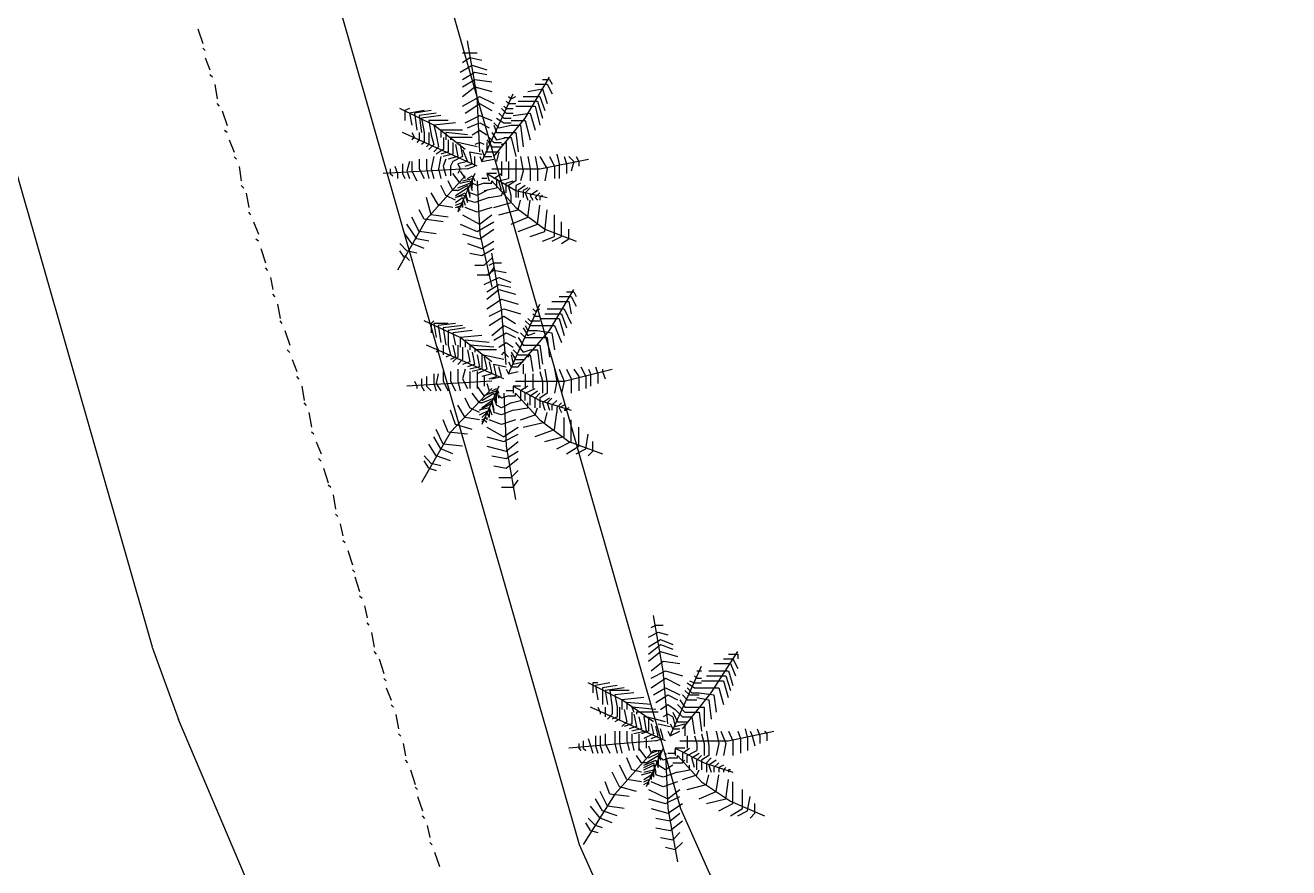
# Model space of a CAD drawing. Header units: millimetres. Extents: x -369 to -70, y -1414 to -1185.
# Drawn here: x -320.77 to -303.07, y -1297.35 to -1285.54 of the extents above; entities that cross this region are included whole.
import ezdxf

# ---------------------------------------------------------------- set-up
doc = ezdxf.new("R2010")
doc.units = ezdxf.units.MM
doc.header["$MEASUREMENT"] = 0
for name, color, linetype in [('12', 12, 'Continuous'), ('14', 14, 'Continuous'), ('2', 2, 'Continuous'), ('64', 64, 'Continuous')]:
    doc.layers.add(name, color=color, linetype=linetype)

msp = doc.modelspace()

# ---------------------------------------------------------------- linework, layer by layer
at = {"layer": '12'}
for points in [[(-318.354, -1285.592), (-318.287, -1285.796)], [(-318.255, -1285.896), (-318.287, -1285.864)], [(-318.255, -1286), (-318.187, -1286.168)], [(-318.151, -1286.268), (-318.187, -1286.236)], [(-318.119, -1286.371), (-318.083, -1286.571)], [(-318.051, -1286.675), (-318.083, -1286.639)], [(-318.015, -1286.743), (-317.947, -1286.947)], [(-317.947, -1287.047), (-317.983, -1287.015)], [(-317.915, -1287.147), (-317.847, -1287.319)], [(-317.815, -1287.419), (-317.847, -1287.387)], [(-317.779, -1287.522), (-317.747, -1287.722)], [(-317.711, -1287.826), (-317.747, -1287.79)], [(-317.679, -1287.894), (-317.643, -1288.094)], [(-317.611, -1288.198), (-317.643, -1288.162)], [(-317.575, -1288.298), (-317.507, -1288.47)], [(-317.507, -1288.569), (-317.543, -1288.538)], [(-317.475, -1288.669), (-317.407, -1288.873)], [(-317.375, -1288.977), (-317.407, -1288.941)], [(-317.339, -1289.077), (-317.307, -1289.245)], [(-317.271, -1289.349), (-317.307, -1289.313)], [(-317.24, -1289.449), (-317.204, -1289.653)], [(-317.172, -1289.72), (-317.204, -1289.684)], [(-317.136, -1289.82), (-317.068, -1290.024)], [(-317.068, -1290.128), (-317.104, -1290.092)], [(-317.036, -1290.228), (-316.968, -1290.396)], [(-316.936, -1290.5), (-316.968, -1290.464)], [(-316.9, -1290.6), (-316.868, -1290.803)], [(-316.832, -1290.871), (-316.868, -1290.835)], [(-316.8, -1290.971), (-316.764, -1291.175)], [(-316.732, -1291.275), (-316.764, -1291.243)], [(-316.696, -1291.379), (-316.628, -1291.547)], [(-316.628, -1291.651), (-316.664, -1291.615)], [(-316.596, -1291.751), (-316.528, -1291.954)], [(-316.492, -1292.022), (-316.528, -1291.986)], [(-316.46, -1292.122), (-316.428, -1292.326)], [(-316.392, -1292.426), (-316.428, -1292.394)], [(-316.36, -1292.53), (-316.324, -1292.698)], [(-316.292, -1292.798), (-316.324, -1292.766)], [(-316.256, -1292.902), (-316.188, -1293.105)], [(-316.156, -1293.205), (-316.188, -1293.173)], [(-316.156, -1293.273), (-316.089, -1293.477)], [(-316.053, -1293.577), (-316.089, -1293.545)], [(-316.021, -1293.681), (-315.985, -1293.849)], [(-315.953, -1293.949), (-315.985, -1293.917)], [(-315.921, -1294.053), (-315.885, -1294.256)], [(-315.853, -1294.356), (-315.885, -1294.32)], [(-315.817, -1294.424), (-315.749, -1294.628)], [(-315.717, -1294.728), (-315.749, -1294.696)], [(-315.717, -1294.828), (-315.649, -1295)], [(-315.613, -1295.1), (-315.649, -1295.068)], [(-315.581, -1295.203), (-315.545, -1295.403)], [(-315.513, -1295.507), (-315.545, -1295.471)], [(-315.477, -1295.607), (-315.445, -1295.779)], [(-315.413, -1295.879), (-315.445, -1295.843)], [(-315.377, -1295.979), (-315.309, -1296.183)], [(-315.277, -1296.251), (-315.309, -1296.219)], [(-315.277, -1296.35), (-315.209, -1296.554)], [(-315.173, -1296.658), (-315.209, -1296.622)], [(-315.141, -1296.758), (-315.105, -1296.926)], [(-315.073, -1297.03), (-315.105, -1296.994)], [(-315.038, -1297.13), (-314.97, -1297.334)]]:
    msp.add_lwpolyline(points, dxfattribs=at)
at = {"layer": '14'}
for points in [[(-329.924, -1256.087), (-318.998, -1294.252)], [(-318.998, -1294.256), (-318.626, -1295.271)], [(-318.63, -1295.267), (-294.336, -1352.451)]]:
    msp.add_lwpolyline(points, dxfattribs=at)
at = {"layer": '2'}
for points in [[(-286.316, -1267.792), (-287.195, -1267.013), (-288.142, -1266.302), (-289.157, -1265.694), (-290.24, -1265.219), (-291.355, -1264.847), (-292.506, -1264.579), (-293.693, -1264.443), (-294.876, -1264.443), (-296.059, -1264.543), (-297.21, -1264.779), (-298.329, -1265.151), (-299.412, -1265.626), (-318.834, -1271.209), (-311.593, -1296.518), (-302.389, -1317.16), (-302.389, -1317.16), (-299.344, -1315.977), (-296.263, -1314.894), (-293.117, -1313.946)], [(-320.692, -1270.194), (-313.011, -1297.026), (-303.132, -1319.19)]]:
    msp.add_lwpolyline(points, dxfattribs=at)
at = {"layer": '64'}
for points in [[(-314.406, -1287.315), (-314.442, -1286.539), (-314.578, -1285.76)], [(-314.646, -1285.928), (-314.542, -1285.928), (-314.542, -1285.928), (-314.442, -1285.928)], [(-314.678, -1286.2), (-314.51, -1286.1)], [(-314.646, -1286.064), (-314.542, -1285.996), (-314.374, -1286.032)], [(-314.51, -1286.1), (-314.306, -1286.168)], [(-314.646, -1286.3), (-314.474, -1286.2)], [(-314.646, -1286.403), (-314.474, -1286.3)], [(-314.474, -1286.2), (-314.306, -1286.232)], [(-314.474, -1286.3), (-314.238, -1286.336)], [(-314.206, -1287.383), (-313.767, -1286.843), (-313.427, -1286.268)], [(-313.527, -1286.3), (-313.427, -1286.3)], [(-313.427, -1286.3), (-313.391, -1286.367)], [(-314.646, -1286.539), (-314.474, -1286.403)], [(-314.474, -1286.403), (-314.238, -1286.471)], [(-314.374, -1287.451), (-313.935, -1286.503)], [(-313.731, -1286.471), (-313.527, -1286.435)], [(-313.631, -1286.367), (-313.459, -1286.367)], [(-313.527, -1286.435), (-313.459, -1286.639)], [(-313.459, -1286.367), (-313.391, -1286.503)], [(-314.646, -1286.675), (-314.406, -1286.539)], [(-314.61, -1286.775), (-314.406, -1286.639)], [(-314.41, -1286.539), (-314.206, -1286.639)], [(-314.41, -1286.639), (-314.238, -1286.739)], [(-314.07, -1286.675), (-314.034, -1286.707)], [(-314.034, -1286.607), (-314.002, -1286.639)], [(-314.002, -1286.539), (-313.966, -1286.571)], [(-314.002, -1286.639), (-313.899, -1286.639)], [(-313.966, -1286.571), (-313.899, -1286.539)], [(-313.899, -1286.675), (-313.631, -1286.675)], [(-313.867, -1286.607), (-313.595, -1286.607)], [(-313.799, -1286.539), (-313.563, -1286.539)], [(-313.631, -1286.675), (-313.563, -1286.943)], [(-313.595, -1286.607), (-313.527, -1286.843)], [(-313.563, -1286.539), (-313.495, -1286.739)], [(-314.61, -1287.283), (-315.049, -1286.943), (-315.525, -1286.707)], [(-315.389, -1286.707), (-315.457, -1286.739), (-315.457, -1286.739), (-315.457, -1286.875)], [(-315.185, -1286.739), (-315.389, -1286.775)], [(-315.389, -1286.775), (-315.357, -1286.943)], [(-315.085, -1286.739), (-315.321, -1286.775)], [(-315.321, -1286.775), (-315.289, -1287.011)], [(-315.018, -1286.775), (-315.253, -1286.807)], [(-315.253, -1286.807), (-315.221, -1287.047)], [(-314.95, -1286.807), (-315.221, -1286.843), (-315.221, -1286.843), (-315.185, -1287.047)], [(-314.61, -1286.911), (-314.406, -1286.807)], [(-314.41, -1286.807), (-314.238, -1286.875)], [(-314.17, -1286.843), (-314.07, -1286.911)], [(-314.138, -1286.775), (-314.07, -1286.843)], [(-314.102, -1286.707), (-314.034, -1286.775)], [(-314.07, -1286.843), (-313.966, -1286.843)], [(-314.034, -1286.707), (-313.935, -1286.707)], [(-314.034, -1286.775), (-313.935, -1286.775)], [(-313.935, -1286.807), (-313.699, -1286.775)], [(-313.699, -1286.775), (-313.631, -1287.011)], [(-314.85, -1286.875), (-315.117, -1286.875), (-315.117, -1286.875), (-315.085, -1287.079)], [(-314.746, -1286.911), (-315.049, -1286.943)], [(-315.049, -1286.943), (-315.018, -1287.079)], [(-314.95, -1287.011), (-314.95, -1287.115)], [(-314.646, -1287.011), (-314.95, -1287.011)], [(-314.578, -1286.979), (-314.41, -1286.911)], [(-314.51, -1287.079), (-314.406, -1287.011)], [(-314.41, -1287.011), (-314.306, -1287.079)], [(-314.406, -1286.911), (-314.274, -1286.979)], [(-314.206, -1286.911), (-314.138, -1286.979)], [(-314.206, -1286.943), (-314.17, -1287.047)], [(-314.138, -1286.979), (-313.966, -1286.943)], [(-314.07, -1286.911), (-313.966, -1286.911)], [(-313.966, -1286.875), (-313.767, -1286.875)], [(-313.966, -1286.943), (-313.835, -1286.943)], [(-313.835, -1286.943), (-313.799, -1287.247)], [(-313.767, -1286.875), (-313.699, -1287.147)], [(-314.442, -1287.518), (-315.489, -1287.047)], [(-315.357, -1287.047), (-315.321, -1287.115), (-315.321, -1287.115), (-315.357, -1287.147)], [(-315.253, -1287.047), (-315.253, -1287.147), (-315.253, -1287.147), (-315.289, -1287.183)], [(-315.185, -1287.183), (-315.221, -1287.215)], [(-315.185, -1287.047), (-315.185, -1287.183)], [(-315.117, -1287.215), (-315.153, -1287.247)], [(-315.117, -1287.047), (-315.117, -1287.215)], [(-315.049, -1287.215), (-315.117, -1287.283)], [(-315.085, -1287.079), (-315.049, -1287.215)], [(-315.018, -1287.079), (-314.982, -1287.247)], [(-314.914, -1287.115), (-314.914, -1287.283)], [(-314.882, -1287.047), (-314.882, -1287.147)], [(-314.578, -1287.079), (-314.882, -1287.047)], [(-314.85, -1287.147), (-314.85, -1287.315)], [(-314.814, -1287.115), (-314.814, -1287.147)], [(-314.51, -1287.115), (-314.814, -1287.115)], [(-314.782, -1287.183), (-314.782, -1287.351)], [(-314.678, -1287.215), (-314.646, -1287.383), (-314.782, -1287.451)], [(-314.746, -1287.215), (-314.714, -1287.383)], [(-314.714, -1287.183), (-314.714, -1287.215)], [(-314.442, -1287.247), (-314.714, -1287.183)], [(-314.406, -1287.183), (-314.474, -1287.215)], [(-314.342, -1287.215), (-314.406, -1287.183)], [(-314.306, -1287.147), (-314.238, -1287.247)], [(-314.306, -1287.183), (-314.306, -1287.315)], [(-314.274, -1287.115), (-314.206, -1287.183)], [(-314.238, -1287.047), (-314.17, -1287.147)], [(-314.206, -1287.183), (-314.102, -1287.183)], [(-314.17, -1287.047), (-314.002, -1287.047)], [(-314.17, -1287.147), (-314.034, -1287.115)], [(-314.102, -1287.215), (-314.034, -1287.183)], [(-314.07, -1287.115), (-313.966, -1287.115)], [(-314.034, -1287.183), (-314.034, -1287.451)], [(-314.002, -1287.047), (-313.899, -1287.047)], [(-313.966, -1287.115), (-313.899, -1287.383)], [(-313.899, -1287.047), (-313.867, -1287.315)], [(-315.049, -1287.383), (-315.085, -1287.554)], [(-314.982, -1287.247), (-315.049, -1287.315)], [(-314.918, -1287.283), (-315.018, -1287.351)], [(-314.95, -1287.383), (-314.982, -1287.554)], [(-314.85, -1287.315), (-314.95, -1287.351)], [(-314.782, -1287.351), (-314.918, -1287.383)], [(-314.714, -1287.383), (-314.85, -1287.419)], [(-314.646, -1287.283), (-314.578, -1287.451), (-314.578, -1287.451), (-314.714, -1287.486)], [(-314.51, -1287.486), (-314.542, -1287.315)], [(-314.542, -1287.315), (-314.374, -1287.351)], [(-314.474, -1287.518), (-314.474, -1287.383)], [(-314.406, -1287.383), (-314.374, -1287.451), (-314.206, -1287.419)], [(-314.374, -1287.283), (-314.342, -1287.383)], [(-314.342, -1287.383), (-314.238, -1287.383)], [(-314.306, -1287.315), (-314.17, -1287.315)], [(-314.238, -1287.247), (-314.102, -1287.247)], [(-314.138, -1287.315), (-314.17, -1287.451)], [(-313.835, -1287.383), (-313.799, -1287.586)], [(-313.731, -1287.383), (-313.699, -1287.554), (-313.699, -1287.554), (-313.699, -1287.722)], [(-313.631, -1287.383), (-313.595, -1287.554), (-313.595, -1287.554), (-313.595, -1287.722)], [(-313.563, -1287.383), (-313.459, -1287.554), (-313.459, -1287.554), (-313.495, -1287.722)], [(-313.427, -1287.383), (-313.359, -1287.518)], [(-313.327, -1287.351), (-313.291, -1287.486), (-313.291, -1287.69)], [(-313.223, -1287.383), (-313.191, -1287.486)], [(-313.155, -1287.383), (-313.087, -1287.451), (-313.123, -1287.586)], [(-313.055, -1287.383), (-313.019, -1287.451), (-313.019, -1287.451), (-313.019, -1287.518)], [(-314.578, -1287.554), (-315.761, -1287.622)], [(-315.661, -1287.554), (-315.661, -1287.622), (-315.661, -1287.622), (-315.625, -1287.654)], [(-315.593, -1287.518), (-315.557, -1287.622), (-315.557, -1287.69)], [(-315.489, -1287.486), (-315.489, -1287.622)], [(-315.389, -1287.451), (-315.425, -1287.586)], [(-315.357, -1287.451), (-315.357, -1287.586)], [(-315.253, -1287.419), (-315.253, -1287.554)], [(-315.253, -1287.554), (-315.185, -1287.69)], [(-315.153, -1287.419), (-315.153, -1287.554)], [(-315.153, -1287.554), (-315.117, -1287.69)], [(-315.085, -1287.554), (-315.049, -1287.69)], [(-314.982, -1287.554), (-314.95, -1287.69)], [(-314.882, -1287.419), (-314.918, -1287.518), (-314.918, -1287.518), (-314.882, -1287.654)], [(-314.782, -1287.451), (-314.814, -1287.518)], [(-314.814, -1287.518), (-314.814, -1287.654)], [(-314.714, -1287.486), (-314.678, -1287.554)], [(-314.678, -1287.554), (-314.714, -1287.622)], [(-314.61, -1287.518), (-314.51, -1287.486)], [(-314.578, -1287.554), (-314.474, -1287.518)], [(-314.238, -1287.554), (-313.563, -1287.554), (-312.883, -1287.419)], [(-314.102, -1287.451), (-314.102, -1287.586)], [(-314.002, -1287.451), (-314.002, -1287.586)], [(-313.899, -1287.554), (-313.899, -1287.722), (-313.899, -1287.722), (-314.002, -1287.79)], [(-313.899, -1287.419), (-313.899, -1287.554)], [(-313.359, -1287.518), (-313.359, -1287.69)], [(-313.191, -1287.486), (-313.191, -1287.622)], [(-314.61, -1287.654), (-315.153, -1288.262), (-315.557, -1288.973)], [(-315.489, -1287.622), (-315.457, -1287.69)], [(-315.425, -1287.586), (-315.389, -1287.69)], [(-315.357, -1287.586), (-315.289, -1287.722)], [(-314.782, -1287.858), (-314.85, -1287.722)], [(-314.678, -1287.754), (-314.782, -1287.622)], [(-314.474, -1287.622), (-314.714, -1288.162)], [(-314.678, -1287.586), (-314.61, -1287.69)], [(-314.678, -1287.754), (-314.542, -1287.722)], [(-314.646, -1287.722), (-314.51, -1287.69)], [(-314.578, -1287.69), (-314.51, -1287.654)], [(-314.542, -1287.722), (-314.51, -1287.822)], [(-314.51, -1287.654), (-314.474, -1287.722)], [(-314.51, -1287.69), (-314.51, -1287.79)], [(-314.442, -1287.722), (-314.406, -1288.466), (-314.238, -1289.213)], [(-314.306, -1287.69), (-314.306, -1287.69), (-314.306, -1287.69), (-314.374, -1287.69)], [(-314.306, -1287.622), (-314.274, -1287.722)], [(-314.17, -1287.622), (-314.306, -1287.622)], [(-314.306, -1287.622), (-313.899, -1287.858), (-313.459, -1287.958)], [(-314.238, -1287.754), (-314.238, -1287.722)], [(-314.238, -1287.722), (-313.899, -1288.094), (-313.495, -1288.398), (-313.055, -1288.569)], [(-314.206, -1287.69), (-314.102, -1287.622)], [(-314.17, -1287.69), (-314.17, -1287.79), (-314.17, -1287.79), (-314.17, -1287.822)], [(-314.138, -1287.722), (-314.002, -1287.69)], [(-314.102, -1287.858), (-314.138, -1287.722)], [(-314.102, -1287.586), (-314.102, -1287.654)], [(-314.034, -1287.754), (-313.935, -1287.722)], [(-314.002, -1287.586), (-314.002, -1287.69)], [(-313.799, -1287.586), (-313.835, -1287.722)], [(-314.982, -1288.062), (-315.085, -1287.89)], [(-314.882, -1287.926), (-314.95, -1287.79)], [(-314.746, -1287.994), (-314.882, -1287.926)], [(-314.714, -1287.858), (-314.782, -1287.858)], [(-314.746, -1287.926), (-314.578, -1287.822), (-314.578, -1287.822), (-314.542, -1287.958)], [(-314.61, -1287.926), (-314.746, -1287.958), (-314.746, -1287.958), (-314.61, -1287.89)], [(-314.714, -1287.822), (-314.542, -1287.754)], [(-314.714, -1287.858), (-314.578, -1287.79), (-314.578, -1287.79), (-314.542, -1287.926)], [(-314.61, -1287.89), (-314.578, -1287.994)], [(-314.61, -1287.926), (-314.578, -1288.026)], [(-314.542, -1287.754), (-314.51, -1287.858)], [(-314.442, -1287.926), (-314.542, -1287.89)], [(-314.442, -1287.79), (-314.51, -1287.754)], [(-314.342, -1287.754), (-314.442, -1287.79)], [(-314.306, -1287.858), (-314.442, -1287.926)], [(-314.342, -1287.754), (-314.238, -1287.754)], [(-314.342, -1287.858), (-314.17, -1287.822)], [(-314.274, -1287.958), (-314.102, -1287.926), (-314.102, -1287.926), (-314.07, -1287.858)], [(-314.034, -1287.89), (-314.034, -1287.754)], [(-313.966, -1287.926), (-314.002, -1287.79)], [(-313.966, -1288.026), (-313.966, -1287.926)], [(-313.835, -1287.754), (-313.899, -1287.79)], [(-313.899, -1287.79), (-313.899, -1287.958)], [(-313.767, -1287.79), (-313.867, -1287.858)], [(-313.867, -1287.858), (-313.867, -1287.958)], [(-313.731, -1287.822), (-313.799, -1287.858)], [(-313.799, -1287.858), (-313.799, -1287.958)], [(-313.699, -1287.822), (-313.767, -1287.89), (-313.767, -1287.89), (-313.731, -1287.994)], [(-313.595, -1287.858), (-313.699, -1287.926), (-313.663, -1287.994)], [(-313.563, -1287.89), (-313.631, -1287.958)], [(-313.527, -1287.926), (-313.563, -1287.958), (-313.563, -1287.958), (-313.563, -1287.994)], [(-315.085, -1288.198), (-315.153, -1287.958)], [(-314.782, -1288.094), (-314.982, -1288.062)], [(-314.746, -1288.026), (-314.646, -1287.958)], [(-314.746, -1288.062), (-314.646, -1288.026)], [(-314.746, -1288.094), (-314.646, -1288.062)], [(-314.678, -1288.13), (-314.714, -1288.094)], [(-314.646, -1287.958), (-314.61, -1288.062)], [(-314.646, -1288.026), (-314.646, -1288.094), (-314.646, -1288.094), (-314.646, -1288.062)], [(-314.442, -1288.162), (-314.61, -1288.094)], [(-314.474, -1288.026), (-314.578, -1287.994)], [(-314.274, -1287.958), (-314.474, -1288.026)], [(-314.238, -1288.094), (-314.442, -1288.162)], [(-314.206, -1288.094), (-313.966, -1288.026)], [(-313.867, -1288.13), (-313.835, -1287.994)], [(-313.731, -1288.23), (-313.699, -1287.994)], [(-313.631, -1287.958), (-313.595, -1287.994)], [(-313.595, -1288.33), (-313.563, -1288.062)], [(-315.253, -1288.434), (-315.357, -1288.23)], [(-315.185, -1288.262), (-315.253, -1288.13)], [(-314.918, -1288.298), (-315.185, -1288.262)], [(-314.85, -1288.23), (-315.085, -1288.198)], [(-314.714, -1288.13), (-314.678, -1288.13)], [(-314.646, -1288.198), (-314.41, -1288.33)], [(-314.41, -1288.33), (-314.238, -1288.198)], [(-314.138, -1288.198), (-313.867, -1288.13)], [(-313.966, -1288.33), (-313.731, -1288.23)], [(-313.495, -1288.434), (-313.459, -1288.13)], [(-313.359, -1288.502), (-313.359, -1288.198)], [(-315.289, -1288.534), (-315.425, -1288.33)], [(-315.018, -1288.466), (-315.253, -1288.434)], [(-314.678, -1288.33), (-314.442, -1288.434)], [(-314.442, -1288.434), (-314.206, -1288.298)], [(-314.406, -1288.534), (-314.206, -1288.398)], [(-313.867, -1288.434), (-313.595, -1288.33)], [(-313.699, -1288.502), (-313.495, -1288.434)], [(-313.259, -1288.502), (-313.259, -1288.298)], [(-313.155, -1288.534), (-313.155, -1288.398)], [(-315.425, -1288.705), (-315.525, -1288.601)], [(-315.357, -1288.601), (-315.457, -1288.466)], [(-315.185, -1288.669), (-315.357, -1288.601)], [(-315.117, -1288.569), (-315.289, -1288.534)], [(-314.646, -1288.466), (-314.41, -1288.534)], [(-314.578, -1288.601), (-314.374, -1288.669)], [(-314.374, -1288.669), (-314.206, -1288.569)], [(-313.527, -1288.569), (-313.359, -1288.502)], [(-313.391, -1288.569), (-313.259, -1288.502)], [(-313.259, -1288.601), (-313.155, -1288.534)], [(-315.457, -1288.805), (-315.525, -1288.705)], [(-315.457, -1288.769), (-315.389, -1288.837)], [(-315.289, -1288.737), (-315.425, -1288.705)], [(-314.542, -1288.737), (-314.374, -1288.769)], [(-314.374, -1288.769), (-314.206, -1288.669)], [(-314.342, -1288.905), (-314.238, -1288.805)], [(-314.034, -1290.296), (-314.102, -1289.517), (-314.238, -1288.737)], [(-314.474, -1288.905), (-314.342, -1288.905)], [(-314.306, -1289.041), (-314.206, -1288.973), (-314.034, -1289.009)], [(-314.274, -1288.905), (-314.206, -1288.873), (-314.206, -1288.873), (-314.102, -1288.873)], [(-314.274, -1289.041), (-314.206, -1288.941)], [(-314.442, -1289.041), (-314.274, -1289.041)], [(-314.342, -1289.177), (-314.138, -1289.077)], [(-314.138, -1289.077), (-313.97, -1289.145)], [(-314.306, -1289.277), (-314.138, -1289.177)], [(-314.306, -1289.381), (-314.138, -1289.245)], [(-314.138, -1289.177), (-313.97, -1289.213)], [(-314.138, -1289.245), (-313.903, -1289.313)], [(-313.867, -1290.328), (-313.427, -1289.82), (-313.087, -1289.245)], [(-313.191, -1289.277), (-313.087, -1289.277)], [(-313.087, -1289.277), (-313.055, -1289.345)], [(-314.306, -1289.517), (-314.102, -1289.381)], [(-314.274, -1289.617), (-314.07, -1289.517)], [(-314.102, -1289.381), (-313.867, -1289.449)], [(-314.07, -1289.517), (-313.835, -1289.585)], [(-314.002, -1290.428), (-313.563, -1289.449)], [(-313.663, -1289.517), (-313.631, -1289.549)], [(-313.631, -1289.549), (-313.563, -1289.517)], [(-313.459, -1289.517), (-313.223, -1289.517)], [(-313.395, -1289.413), (-313.155, -1289.413)], [(-313.291, -1289.345), (-313.123, -1289.345)], [(-313.223, -1289.517), (-313.123, -1289.72)], [(-313.155, -1289.413), (-313.123, -1289.585)], [(-313.123, -1289.345), (-313.055, -1289.481)], [(-314.238, -1290.26), (-314.678, -1289.92), (-315.185, -1289.684)], [(-315.049, -1289.684), (-315.085, -1289.72), (-315.085, -1289.72), (-315.085, -1289.852)], [(-314.274, -1289.752), (-314.07, -1289.617)], [(-314.07, -1289.617), (-313.903, -1289.72)], [(-313.767, -1289.684), (-313.699, -1289.752)], [(-313.731, -1289.653), (-313.699, -1289.684)], [(-313.699, -1289.684), (-313.563, -1289.684)], [(-313.663, -1289.585), (-313.631, -1289.617)], [(-313.631, -1289.617), (-313.563, -1289.617)], [(-313.563, -1289.653), (-313.291, -1289.653)], [(-313.495, -1289.585), (-313.259, -1289.585)], [(-313.291, -1289.653), (-313.223, -1289.888)], [(-313.259, -1289.585), (-313.191, -1289.784)], [(-315.049, -1289.72), (-315.018, -1289.92)], [(-314.85, -1289.72), (-315.049, -1289.72)], [(-314.746, -1289.72), (-314.986, -1289.752)], [(-314.986, -1289.752), (-314.95, -1289.988)], [(-314.646, -1289.752), (-314.918, -1289.784)], [(-314.918, -1289.784), (-314.882, -1290.024)], [(-314.61, -1289.784), (-314.85, -1289.82), (-314.85, -1289.82), (-314.85, -1290.024)], [(-314.51, -1289.82), (-314.782, -1289.852), (-314.782, -1289.852), (-314.746, -1290.024)], [(-314.238, -1289.888), (-314.07, -1289.752)], [(-314.206, -1289.956), (-314.034, -1289.852)], [(-314.07, -1289.752), (-313.867, -1289.852)], [(-314.034, -1289.852), (-313.903, -1289.92)], [(-313.835, -1289.852), (-313.767, -1289.92)], [(-313.799, -1289.784), (-313.731, -1289.888)], [(-313.767, -1289.752), (-313.731, -1289.82)], [(-313.731, -1289.82), (-313.595, -1289.82)], [(-313.731, -1289.888), (-313.631, -1289.852)], [(-313.699, -1289.752), (-313.595, -1289.752)], [(-313.595, -1289.752), (-313.359, -1289.752)], [(-313.595, -1289.82), (-313.395, -1289.852)], [(-313.395, -1289.852), (-313.359, -1290.092)], [(-313.359, -1289.752), (-313.259, -1289.988)], [(-314.07, -1290.496), (-315.153, -1290.024)], [(-315.018, -1290.024), (-314.986, -1290.092), (-314.986, -1290.092), (-315.018, -1290.124)], [(-314.918, -1290.024), (-314.918, -1290.124), (-314.918, -1290.124), (-314.918, -1290.16)], [(-314.85, -1290.024), (-314.814, -1290.16)], [(-314.782, -1290.024), (-314.746, -1290.192)], [(-314.714, -1290.024), (-314.714, -1290.192)], [(-314.374, -1289.888), (-314.678, -1289.92)], [(-314.678, -1289.92), (-314.678, -1290.056)], [(-314.61, -1289.956), (-314.61, -1290.056)], [(-314.274, -1289.988), (-314.61, -1289.956)], [(-314.542, -1290.024), (-314.542, -1290.092)], [(-314.206, -1290.056), (-314.542, -1290.024)], [(-314.138, -1290.056), (-314.034, -1289.988)], [(-314.034, -1289.988), (-313.935, -1290.056)], [(-313.903, -1289.988), (-313.799, -1290.124)], [(-313.867, -1289.92), (-313.799, -1290.024)], [(-313.799, -1290.024), (-313.663, -1290.024)], [(-313.767, -1289.92), (-313.631, -1289.92)], [(-313.663, -1290.024), (-313.563, -1290.024)], [(-313.631, -1289.92), (-313.459, -1289.92)], [(-313.563, -1290.024), (-313.527, -1290.292)], [(-313.459, -1289.92), (-313.427, -1290.192)], [(-314.814, -1290.16), (-314.882, -1290.192)], [(-314.746, -1290.192), (-314.814, -1290.228)], [(-314.714, -1290.192), (-314.782, -1290.26)], [(-314.646, -1290.228), (-314.714, -1290.296)], [(-314.646, -1290.056), (-314.646, -1290.228)], [(-314.578, -1290.092), (-314.542, -1290.26)], [(-314.51, -1290.124), (-314.478, -1290.292)], [(-314.17, -1290.092), (-314.478, -1290.092)], [(-314.474, -1290.092), (-314.474, -1290.124)], [(-314.442, -1290.16), (-314.41, -1290.328)], [(-314.342, -1290.192), (-314.306, -1290.36), (-314.442, -1290.428)], [(-314.374, -1290.16), (-314.374, -1290.192)], [(-314.374, -1290.16), (-314.374, -1290.36)], [(-314.07, -1290.228), (-314.374, -1290.16)], [(-314.07, -1290.124), (-314.102, -1290.16)], [(-314.002, -1290.192), (-314.07, -1290.124)], [(-313.966, -1290.124), (-313.903, -1290.228)], [(-313.966, -1290.16), (-313.935, -1290.292)], [(-313.935, -1290.092), (-313.867, -1290.16)], [(-313.903, -1290.228), (-313.767, -1290.228)], [(-313.867, -1290.16), (-313.731, -1290.16)], [(-313.799, -1290.124), (-313.699, -1290.092)], [(-313.731, -1290.192), (-313.699, -1290.16)], [(-313.699, -1290.092), (-313.595, -1290.092)], [(-313.699, -1290.16), (-313.663, -1290.396)], [(-313.595, -1290.092), (-313.563, -1290.36)], [(-314.918, -1290.396), (-314.918, -1290.532)], [(-314.814, -1290.396), (-314.814, -1290.532)], [(-314.714, -1290.36), (-314.714, -1290.532)], [(-314.542, -1290.26), (-314.646, -1290.296)], [(-314.61, -1290.36), (-314.646, -1290.496)], [(-314.478, -1290.296), (-314.578, -1290.328)], [(-314.41, -1290.328), (-314.542, -1290.36)], [(-314.542, -1290.396), (-314.542, -1290.496), (-314.542, -1290.496), (-314.542, -1290.632)], [(-314.374, -1290.36), (-314.51, -1290.396)], [(-314.442, -1290.396), (-314.442, -1290.496)], [(-314.274, -1290.26), (-314.238, -1290.428), (-314.238, -1290.428), (-314.374, -1290.464)], [(-314.17, -1290.464), (-314.206, -1290.292)], [(-314.206, -1290.292), (-314.034, -1290.328)], [(-314.102, -1290.464), (-314.138, -1290.328)], [(-314.034, -1290.36), (-314.002, -1290.428), (-313.867, -1290.396)], [(-314.002, -1290.26), (-313.966, -1290.328)], [(-313.966, -1290.328), (-313.867, -1290.328)], [(-313.935, -1290.292), (-313.799, -1290.26)], [(-313.903, -1290.532), (-313.223, -1290.532), (-312.548, -1290.36)], [(-313.799, -1290.292), (-313.799, -1290.428)], [(-313.563, -1290.396), (-313.527, -1290.532)], [(-313.495, -1290.36), (-313.459, -1290.564)], [(-313.359, -1290.36), (-313.327, -1290.532), (-313.327, -1290.532), (-313.359, -1290.7)], [(-313.291, -1290.36), (-313.223, -1290.532), (-313.223, -1290.532), (-313.259, -1290.7)], [(-313.191, -1290.36), (-313.123, -1290.496), (-313.123, -1290.496), (-313.123, -1290.7)], [(-313.087, -1290.36), (-313.019, -1290.464)], [(-312.987, -1290.328), (-312.919, -1290.464), (-312.919, -1290.632)], [(-312.883, -1290.36), (-312.851, -1290.428)], [(-312.784, -1290.328), (-312.752, -1290.428), (-312.752, -1290.564)], [(-312.684, -1290.36), (-312.684, -1290.396), (-312.684, -1290.396), (-312.648, -1290.496)], [(-314.238, -1290.532), (-315.425, -1290.6)], [(-315.321, -1290.532), (-315.289, -1290.6), (-315.289, -1290.6), (-315.289, -1290.632)], [(-315.221, -1290.496), (-315.221, -1290.6), (-315.185, -1290.668)], [(-315.153, -1290.464), (-315.153, -1290.6)], [(-315.049, -1290.428), (-315.049, -1290.564)], [(-315.049, -1290.564), (-315.018, -1290.668)], [(-314.986, -1290.428), (-315.018, -1290.564)], [(-315.018, -1290.564), (-314.95, -1290.668)], [(-314.918, -1290.532), (-314.85, -1290.668)], [(-314.814, -1290.532), (-314.746, -1290.668)], [(-314.714, -1290.532), (-314.678, -1290.668)], [(-314.646, -1290.496), (-314.578, -1290.632)], [(-314.442, -1290.496), (-314.442, -1290.632)], [(-314.342, -1290.464), (-314.342, -1290.532)], [(-314.342, -1290.532), (-314.342, -1290.6)], [(-314.306, -1290.564), (-314.274, -1290.668)], [(-314.274, -1290.496), (-314.17, -1290.464)], [(-314.238, -1290.496), (-314.102, -1290.464)], [(-313.767, -1290.428), (-313.767, -1290.564)], [(-313.767, -1290.564), (-313.767, -1290.632)], [(-313.663, -1290.428), (-313.663, -1290.532)], [(-313.663, -1290.532), (-313.663, -1290.632)], [(-313.527, -1290.532), (-313.527, -1290.7)], [(-313.459, -1290.564), (-313.459, -1290.7)], [(-313.019, -1290.464), (-313.019, -1290.668)], [(-312.851, -1290.428), (-312.851, -1290.6)], [(-314.238, -1290.632), (-314.814, -1291.243), (-315.221, -1291.95)], [(-315.153, -1290.6), (-315.085, -1290.668)], [(-314.41, -1290.835), (-314.51, -1290.7)], [(-314.342, -1290.736), (-314.442, -1290.6)], [(-314.138, -1290.6), (-314.374, -1291.139)], [(-314.374, -1290.803), (-314.206, -1290.7)], [(-314.274, -1290.7), (-314.17, -1290.668), (-314.17, -1290.668), (-314.342, -1290.736)], [(-314.238, -1290.668), (-314.17, -1290.632)], [(-314.206, -1290.7), (-314.17, -1290.835)], [(-314.17, -1290.632), (-314.138, -1290.7)], [(-314.17, -1290.803), (-314.17, -1290.668), (-314.17, -1290.668), (-314.138, -1290.767)], [(-314.102, -1290.767), (-314.138, -1290.736)], [(-314.002, -1290.736), (-314.102, -1290.767)], [(-314.07, -1290.7), (-314.034, -1291.443), (-313.903, -1292.19)], [(-313.935, -1290.668), (-313.935, -1290.668), (-313.935, -1290.668), (-314.034, -1290.668)], [(-314.002, -1290.736), (-313.903, -1290.736)], [(-313.935, -1290.6), (-313.935, -1290.7)], [(-313.835, -1290.6), (-313.935, -1290.6)], [(-313.935, -1290.6), (-313.563, -1290.799), (-313.123, -1290.935)], [(-313.903, -1290.736), (-313.903, -1290.7)], [(-313.903, -1290.7), (-313.563, -1291.071), (-313.155, -1291.375), (-312.684, -1291.547)], [(-313.731, -1290.6), (-313.835, -1290.668), (-313.835, -1290.668), (-313.835, -1290.767), (-313.835, -1290.767), (-313.835, -1290.799)], [(-313.767, -1290.7), (-313.631, -1290.632)], [(-313.767, -1290.799), (-313.767, -1290.7)], [(-313.699, -1290.736), (-313.595, -1290.668)], [(-313.699, -1290.867), (-313.699, -1290.736)], [(-313.631, -1290.767), (-313.563, -1290.7)], [(-313.459, -1290.7), (-313.563, -1290.767)], [(-314.746, -1291.139), (-314.814, -1290.935)], [(-314.61, -1291.039), (-314.714, -1290.867)], [(-314.542, -1290.903), (-314.61, -1290.767)], [(-314.41, -1290.971), (-314.542, -1290.903)], [(-314.374, -1290.835), (-314.41, -1290.835)], [(-314.274, -1290.903), (-314.41, -1290.935), (-314.41, -1290.935), (-314.238, -1290.835)], [(-314.41, -1291.003), (-314.274, -1290.935)], [(-314.374, -1290.835), (-314.206, -1290.767), (-314.206, -1290.767), (-314.17, -1290.867)], [(-314.374, -1290.903), (-314.238, -1290.803), (-314.238, -1290.803), (-314.206, -1290.935)], [(-314.274, -1290.903), (-314.238, -1291.003)], [(-314.274, -1290.935), (-314.274, -1291.039)], [(-314.238, -1290.835), (-314.206, -1290.971)], [(-314.102, -1290.903), (-314.17, -1290.867)], [(-313.966, -1290.835), (-314.102, -1290.903)], [(-313.935, -1290.935), (-314.102, -1291.003)], [(-313.966, -1290.835), (-313.835, -1290.799)], [(-313.935, -1290.935), (-313.731, -1290.903), (-313.731, -1290.903), (-313.731, -1290.835)], [(-313.631, -1290.903), (-313.631, -1290.767)], [(-313.631, -1291.003), (-313.595, -1290.903)], [(-313.563, -1290.767), (-313.563, -1290.903)], [(-313.427, -1290.767), (-313.527, -1290.835)], [(-313.527, -1290.835), (-313.495, -1290.935)], [(-313.395, -1290.767), (-313.459, -1290.835)], [(-313.459, -1290.835), (-313.427, -1290.935)], [(-313.327, -1290.799), (-313.395, -1290.867), (-313.395, -1290.867), (-313.395, -1290.935)], [(-313.259, -1290.835), (-313.327, -1290.903), (-313.327, -1290.971)], [(-313.223, -1290.867), (-313.291, -1290.903)], [(-313.291, -1290.903), (-313.259, -1290.971)], [(-313.155, -1290.903), (-313.223, -1290.935), (-313.223, -1290.935), (-313.191, -1290.935)], [(-314.85, -1291.243), (-314.918, -1291.071)], [(-314.41, -1291.071), (-314.61, -1291.039)], [(-314.374, -1291.039), (-314.306, -1290.971)], [(-314.374, -1291.071), (-314.306, -1291.039)], [(-314.374, -1291.107), (-314.342, -1291.071)], [(-314.342, -1291.071), (-314.306, -1291.107)], [(-314.306, -1290.971), (-314.274, -1291.039)], [(-314.306, -1291.039), (-314.306, -1291.071)], [(-314.102, -1291.139), (-314.274, -1291.071)], [(-314.102, -1291.003), (-314.206, -1290.971)], [(-313.903, -1291.071), (-314.102, -1291.139)], [(-313.835, -1291.071), (-313.631, -1291.003)], [(-313.799, -1291.175), (-313.495, -1291.107)], [(-313.495, -1291.107), (-313.459, -1290.971)], [(-313.359, -1291.207), (-313.327, -1290.971)], [(-313.223, -1291.307), (-313.223, -1291.039)], [(-313.123, -1291.375), (-313.123, -1291.071)], [(-314.918, -1291.411), (-315.018, -1291.207)], [(-314.578, -1291.275), (-314.85, -1291.243)], [(-314.51, -1291.207), (-314.746, -1291.139)], [(-314.306, -1291.175), (-314.07, -1291.311)], [(-314.07, -1291.307), (-313.867, -1291.175)], [(-314.07, -1291.375), (-313.867, -1291.275)], [(-313.631, -1291.307), (-313.359, -1291.207)], [(-313.019, -1291.443), (-313.019, -1291.175)], [(-312.919, -1291.479), (-312.887, -1291.275)], [(-315.018, -1291.579), (-315.117, -1291.411)], [(-314.95, -1291.479), (-315.049, -1291.311)], [(-314.646, -1291.443), (-314.918, -1291.411)], [(-314.306, -1291.311), (-314.07, -1291.375)], [(-314.306, -1291.443), (-314.034, -1291.511)], [(-314.034, -1291.511), (-313.867, -1291.375)], [(-313.495, -1291.375), (-313.223, -1291.307)], [(-313.327, -1291.479), (-313.123, -1291.375)], [(-313.191, -1291.547), (-313.019, -1291.443)], [(-312.82, -1291.511), (-312.82, -1291.375)], [(-315.085, -1291.683), (-315.185, -1291.579)], [(-314.814, -1291.647), (-315.018, -1291.579)], [(-314.782, -1291.547), (-314.95, -1291.479)], [(-314.238, -1291.579), (-314.034, -1291.615)], [(-314.034, -1291.615), (-313.867, -1291.511)], [(-314.034, -1291.751), (-313.867, -1291.615)], [(-313.055, -1291.547), (-312.919, -1291.479)], [(-312.887, -1291.579), (-312.82, -1291.511)], [(-315.117, -1291.751), (-315.185, -1291.647)], [(-315.117, -1291.751), (-315.018, -1291.783)], [(-314.95, -1291.715), (-315.085, -1291.683)], [(-314.206, -1291.715), (-314.034, -1291.751)], [(-313.966, -1291.882), (-313.867, -1291.783)], [(-314.138, -1291.882), (-313.97, -1291.882)], [(-313.935, -1292.018), (-313.867, -1291.918)], [(-314.102, -1292.018), (-313.935, -1292.018)], [(-311.768, -1295.335), (-311.836, -1294.592), (-311.972, -1293.813)], [(-312.04, -1294.116), (-311.904, -1294.049), (-311.768, -1294.084)], [(-312.004, -1293.981), (-311.94, -1293.949), (-311.94, -1293.949), (-311.836, -1293.949)], [(-312.04, -1294.252), (-311.872, -1294.152)], [(-312.04, -1294.356), (-311.872, -1294.22)], [(-311.872, -1294.152), (-311.701, -1294.22)], [(-311.872, -1294.22), (-311.701, -1294.288)], [(-312.04, -1294.456), (-311.872, -1294.32)], [(-312.004, -1294.592), (-311.836, -1294.456)], [(-311.872, -1294.32), (-311.633, -1294.388)], [(-311.836, -1294.456), (-311.601, -1294.488)], [(-311.565, -1295.403), (-311.161, -1294.896), (-310.789, -1294.32)], [(-310.989, -1294.42), (-310.857, -1294.42)], [(-310.921, -1294.356), (-310.789, -1294.356)], [(-310.857, -1294.42), (-310.789, -1294.556)], [(-310.789, -1294.356), (-310.789, -1294.42)], [(-312.004, -1294.692), (-311.804, -1294.592)], [(-311.804, -1294.592), (-311.565, -1294.66)], [(-311.737, -1295.503), (-311.297, -1294.524)], [(-311.365, -1294.592), (-311.329, -1294.592)], [(-311.329, -1294.592), (-311.297, -1294.592)], [(-311.193, -1294.592), (-310.925, -1294.592)], [(-311.125, -1294.488), (-310.889, -1294.488)], [(-310.921, -1294.592), (-310.857, -1294.796)], [(-310.889, -1294.488), (-310.821, -1294.66)], [(-311.972, -1295.303), (-312.412, -1294.996), (-312.887, -1294.76)], [(-312.752, -1294.76), (-312.82, -1294.76), (-312.82, -1294.76), (-312.82, -1294.896)], [(-312.58, -1294.76), (-312.784, -1294.796)], [(-312.784, -1294.796), (-312.752, -1294.996)], [(-312.48, -1294.796), (-312.684, -1294.828)], [(-312.684, -1294.828), (-312.684, -1295.064)], [(-312.38, -1294.828), (-312.648, -1294.864)], [(-312.004, -1294.828), (-311.804, -1294.692)], [(-311.972, -1294.928), (-311.804, -1294.828)], [(-311.804, -1294.692), (-311.601, -1294.796)], [(-311.804, -1294.828), (-311.601, -1294.928)], [(-311.497, -1294.76), (-311.397, -1294.828)], [(-311.497, -1294.828), (-311.433, -1294.896)], [(-311.465, -1294.728), (-311.397, -1294.76)], [(-311.397, -1294.66), (-311.365, -1294.692)], [(-311.397, -1294.76), (-311.297, -1294.76)], [(-311.397, -1294.828), (-311.297, -1294.828)], [(-311.365, -1294.692), (-311.297, -1294.692)], [(-311.297, -1294.728), (-310.989, -1294.728)], [(-311.297, -1294.828), (-311.057, -1294.828)], [(-311.229, -1294.66), (-310.957, -1294.66)], [(-311.057, -1294.828), (-310.989, -1295.064)], [(-310.989, -1294.728), (-310.925, -1294.964)], [(-310.957, -1294.66), (-310.889, -1294.864)], [(-312.648, -1294.864), (-312.616, -1295.064)], [(-312.312, -1294.864), (-312.58, -1294.864), (-312.58, -1294.864), (-312.548, -1295.1)], [(-312.244, -1294.896), (-312.512, -1294.928), (-312.512, -1294.928), (-312.48, -1295.1)], [(-312.108, -1294.964), (-312.412, -1294.996)], [(-312.412, -1294.996), (-312.412, -1295.132)], [(-311.94, -1295.032), (-311.768, -1294.928)], [(-311.768, -1294.928), (-311.633, -1294.996)], [(-311.601, -1294.996), (-311.533, -1295.1)], [(-311.565, -1294.928), (-311.497, -1294.996)], [(-311.533, -1294.864), (-311.465, -1294.928)], [(-311.497, -1294.996), (-311.365, -1294.996)], [(-311.465, -1294.928), (-311.329, -1294.928)], [(-311.433, -1294.896), (-311.329, -1294.896)], [(-311.365, -1294.964), (-311.193, -1294.996)], [(-311.329, -1294.896), (-311.125, -1294.928)], [(-311.193, -1294.996), (-311.161, -1295.267)], [(-311.125, -1294.928), (-311.093, -1295.167)], [(-311.804, -1295.571), (-312.851, -1295.1)], [(-312.752, -1295.1), (-312.716, -1295.167), (-312.716, -1295.167), (-312.716, -1295.199)], [(-312.648, -1295.1), (-312.648, -1295.199), (-312.648, -1295.199), (-312.648, -1295.235)], [(-312.548, -1295.1), (-312.548, -1295.199)], [(-312.48, -1295.1), (-312.48, -1295.235)], [(-312.448, -1295.1), (-312.448, -1295.267)], [(-312.38, -1295.132), (-312.344, -1295.303)], [(-312.344, -1295.032), (-312.344, -1295.132)], [(-312.004, -1295.064), (-312.344, -1295.032)], [(-312.276, -1295.1), (-312.244, -1295.167)], [(-311.94, -1295.132), (-312.276, -1295.1)], [(-312.276, -1295.167), (-312.276, -1295.335)], [(-312.208, -1295.167), (-312.208, -1295.199)], [(-311.904, -1295.167), (-312.208, -1295.167)], [(-311.872, -1295.132), (-311.768, -1295.064)], [(-311.768, -1295.064), (-311.669, -1295.132)], [(-311.701, -1295.167), (-311.633, -1295.303)], [(-311.669, -1295.132), (-311.565, -1295.235)], [(-311.633, -1295.064), (-311.533, -1295.167)], [(-311.533, -1295.1), (-311.397, -1295.1)], [(-311.533, -1295.167), (-311.433, -1295.167)], [(-311.433, -1295.167), (-311.329, -1295.167)], [(-311.397, -1295.1), (-311.261, -1295.1)], [(-311.329, -1295.167), (-311.297, -1295.435)], [(-311.261, -1295.1), (-311.261, -1295.371)], [(-312.548, -1295.199), (-312.616, -1295.267)], [(-312.48, -1295.235), (-312.548, -1295.267)], [(-312.448, -1295.267), (-312.512, -1295.303)], [(-312.344, -1295.303), (-312.412, -1295.371)], [(-312.276, -1295.335), (-312.38, -1295.371)], [(-312.244, -1295.199), (-312.208, -1295.371)], [(-312.176, -1295.235), (-312.14, -1295.403)], [(-312.04, -1295.267), (-312.04, -1295.435), (-312.14, -1295.471)], [(-312.072, -1295.235), (-312.108, -1295.235)], [(-312.108, -1295.235), (-312.072, -1295.435)], [(-312.004, -1295.335), (-311.972, -1295.471), (-311.972, -1295.471), (-312.108, -1295.539)], [(-311.804, -1295.303), (-312.072, -1295.235)], [(-311.904, -1295.335), (-311.737, -1295.371)], [(-311.768, -1295.199), (-311.836, -1295.235)], [(-311.701, -1295.235), (-311.768, -1295.199)], [(-311.737, -1295.335), (-311.701, -1295.403)], [(-311.701, -1295.235), (-311.669, -1295.371)], [(-311.669, -1295.371), (-311.533, -1295.335)], [(-311.633, -1295.303), (-311.497, -1295.303)], [(-311.565, -1295.235), (-311.465, -1295.235)], [(-311.533, -1295.335), (-311.533, -1295.503)], [(-311.465, -1295.235), (-311.433, -1295.235)], [(-311.433, -1295.235), (-311.397, -1295.471)], [(-312.887, -1295.539), (-312.851, -1295.639)], [(-312.784, -1295.503), (-312.784, -1295.639)], [(-312.716, -1295.503), (-312.716, -1295.639)], [(-312.648, -1295.471), (-312.648, -1295.607)], [(-312.512, -1295.435), (-312.512, -1295.607)], [(-312.448, -1295.435), (-312.448, -1295.607)], [(-312.344, -1295.435), (-312.344, -1295.571)], [(-312.208, -1295.371), (-312.312, -1295.403)], [(-312.14, -1295.403), (-312.276, -1295.435)], [(-312.276, -1295.471), (-312.276, -1295.571), (-312.276, -1295.571), (-312.244, -1295.707)], [(-312.072, -1295.435), (-312.244, -1295.471)], [(-312.176, -1295.471), (-312.176, -1295.571)], [(-312.072, -1295.539), (-312.072, -1295.571)], [(-312.004, -1295.539), (-311.904, -1295.503)], [(-311.904, -1295.503), (-311.936, -1295.371)], [(-311.936, -1295.571), (-311.836, -1295.539)], [(-311.836, -1295.539), (-311.872, -1295.403)], [(-311.768, -1295.435), (-311.737, -1295.503), (-311.601, -1295.435)], [(-311.701, -1295.403), (-311.601, -1295.403)], [(-311.601, -1295.571), (-310.925, -1295.571), (-310.282, -1295.435)], [(-311.497, -1295.503), (-311.497, -1295.639)], [(-311.397, -1295.503), (-311.365, -1295.607)], [(-311.297, -1295.471), (-311.261, -1295.607)], [(-311.229, -1295.435), (-311.193, -1295.639)], [(-311.093, -1295.435), (-311.057, -1295.607), (-311.057, -1295.607), (-311.093, -1295.775)], [(-311.025, -1295.435), (-310.957, -1295.607), (-310.957, -1295.607), (-310.989, -1295.775)], [(-310.921, -1295.435), (-310.857, -1295.571), (-310.857, -1295.571), (-310.857, -1295.775)], [(-310.789, -1295.435), (-310.753, -1295.539)], [(-310.753, -1295.539), (-310.753, -1295.743)], [(-310.685, -1295.403), (-310.653, -1295.539), (-310.653, -1295.707)], [(-310.618, -1295.435), (-310.586, -1295.503)], [(-310.586, -1295.503), (-310.55, -1295.639)], [(-310.518, -1295.403), (-310.482, -1295.503), (-310.482, -1295.607)], [(-310.414, -1295.435), (-310.382, -1295.471), (-310.382, -1295.471), (-310.382, -1295.571)], [(-311.94, -1295.571), (-313.155, -1295.675)], [(-313.019, -1295.607), (-313.019, -1295.675), (-313.019, -1295.675), (-312.987, -1295.707)], [(-312.955, -1295.571), (-312.955, -1295.675), (-312.919, -1295.707)], [(-311.972, -1295.707), (-312.512, -1296.318), (-312.955, -1297.026)], [(-312.851, -1295.639), (-312.82, -1295.743)], [(-312.784, -1295.639), (-312.752, -1295.743)], [(-312.716, -1295.639), (-312.684, -1295.743)], [(-312.648, -1295.607), (-312.58, -1295.743)], [(-312.512, -1295.607), (-312.48, -1295.743)], [(-312.448, -1295.607), (-312.412, -1295.743)], [(-312.344, -1295.571), (-312.312, -1295.707)], [(-312.176, -1295.571), (-312.176, -1295.707)], [(-312.072, -1295.811), (-312.176, -1295.675)], [(-312.072, -1295.571), (-312.072, -1295.675)], [(-311.836, -1295.675), (-312.072, -1296.215)], [(-312.04, -1295.639), (-312.004, -1295.743)], [(-312.004, -1295.743), (-311.904, -1295.707)], [(-311.972, -1295.707), (-311.872, -1295.707)], [(-311.904, -1295.707), (-311.872, -1295.811)], [(-311.872, -1295.707), (-311.872, -1295.775)], [(-311.768, -1295.743), (-311.669, -1295.743), (-311.669, -1295.743), (-311.669, -1295.707)], [(-311.669, -1295.675), (-311.669, -1295.775)], [(-311.533, -1295.675), (-311.669, -1295.675)], [(-311.669, -1295.675), (-311.261, -1295.879), (-310.857, -1296.011)], [(-311.565, -1295.743), (-311.465, -1295.675)], [(-311.497, -1295.639), (-311.497, -1295.675)], [(-311.497, -1295.775), (-311.365, -1295.707)], [(-311.365, -1295.607), (-311.365, -1295.707)], [(-311.261, -1295.607), (-311.261, -1295.775)], [(-311.193, -1295.639), (-311.193, -1295.775)], [(-312.276, -1295.979), (-312.344, -1295.811)], [(-312.14, -1295.879), (-312.208, -1295.775)], [(-312.072, -1295.879), (-312.14, -1295.879)], [(-312.108, -1295.911), (-311.94, -1295.843), (-311.94, -1295.843), (-311.904, -1295.943)], [(-312.108, -1295.943), (-311.972, -1295.879), (-311.972, -1295.879), (-311.94, -1296.011)], [(-312.072, -1295.879), (-311.904, -1295.775)], [(-312.04, -1295.811), (-311.904, -1295.743)], [(-311.904, -1295.743), (-311.872, -1295.843)], [(-311.904, -1295.775), (-311.904, -1295.911)], [(-311.836, -1295.843), (-311.872, -1295.811)], [(-311.737, -1295.811), (-311.836, -1295.843)], [(-311.804, -1295.743), (-311.768, -1296.518), (-311.633, -1297.266)], [(-311.737, -1295.811), (-311.633, -1295.811)], [(-311.701, -1295.879), (-311.565, -1295.879)], [(-311.633, -1295.811), (-311.633, -1295.775)], [(-311.633, -1295.775), (-311.297, -1296.147), (-310.889, -1296.418), (-310.414, -1296.622)], [(-311.565, -1295.743), (-311.565, -1295.843)], [(-311.565, -1295.879), (-311.533, -1295.843)], [(-311.497, -1295.879), (-311.497, -1295.775)], [(-311.433, -1295.811), (-311.329, -1295.743)], [(-311.397, -1295.943), (-311.433, -1295.811)], [(-311.365, -1295.843), (-311.297, -1295.775)], [(-311.365, -1295.979), (-311.365, -1295.843)], [(-311.193, -1295.775), (-311.297, -1295.843)], [(-311.297, -1295.843), (-311.297, -1295.979)], [(-311.161, -1295.811), (-311.229, -1295.879)], [(-311.229, -1295.879), (-311.229, -1296.011)], [(-311.093, -1295.843), (-311.193, -1295.911)], [(-311.057, -1295.879), (-311.125, -1295.943), (-311.125, -1295.943), (-311.125, -1296.011)], [(-312.448, -1296.215), (-312.548, -1296.011)], [(-312.344, -1296.115), (-312.448, -1295.911)], [(-312.14, -1296.011), (-312.276, -1295.979)], [(-312.14, -1296.047), (-312.004, -1296.011)], [(-312.108, -1295.979), (-311.972, -1295.911)], [(-312.108, -1296.011), (-311.972, -1295.979)], [(-312.108, -1296.115), (-312.004, -1296.047)], [(-312.004, -1296.011), (-311.972, -1296.079)], [(-312.004, -1296.047), (-312.004, -1296.115)], [(-311.972, -1295.911), (-311.94, -1296.047)], [(-311.972, -1295.979), (-311.972, -1296.079)], [(-311.836, -1296.079), (-311.94, -1296.047)], [(-311.804, -1295.979), (-311.904, -1295.911)], [(-311.633, -1296.011), (-311.836, -1296.079)], [(-311.701, -1295.911), (-311.804, -1295.979)], [(-311.633, -1296.011), (-311.465, -1295.979), (-311.465, -1295.979), (-311.465, -1295.911)], [(-311.565, -1296.115), (-311.365, -1296.047)], [(-311.365, -1296.047), (-311.329, -1295.979)], [(-311.229, -1296.183), (-311.193, -1296.047)], [(-311.193, -1295.911), (-311.161, -1296.011)], [(-311.093, -1296.282), (-311.057, -1296.047)], [(-310.989, -1295.911), (-311.057, -1295.943), (-311.057, -1296.011)], [(-310.957, -1295.943), (-310.989, -1295.979)], [(-310.989, -1295.979), (-310.989, -1296.011)], [(-310.889, -1295.979), (-310.921, -1295.979), (-310.921, -1295.979), (-310.921, -1296.011)], [(-312.58, -1296.318), (-312.648, -1296.147)], [(-312.208, -1296.282), (-312.448, -1296.215)], [(-312.14, -1296.147), (-312.344, -1296.115)], [(-312.108, -1296.147), (-312.04, -1296.115)], [(-312.108, -1296.183), (-312.04, -1296.147)], [(-312.04, -1296.115), (-312.04, -1296.147), (-312.04, -1296.183)], [(-311.836, -1296.215), (-312.004, -1296.147)], [(-311.633, -1296.147), (-311.836, -1296.215)], [(-311.497, -1296.251), (-311.229, -1296.183)], [(-310.957, -1296.386), (-310.921, -1296.115)], [(-310.857, -1296.45), (-310.857, -1296.147)], [(-312.684, -1296.554), (-312.784, -1296.386)], [(-312.616, -1296.486), (-312.716, -1296.282)], [(-312.312, -1296.35), (-312.58, -1296.318)], [(-312.04, -1296.251), (-311.768, -1296.386)], [(-312.04, -1296.386), (-311.804, -1296.45)], [(-311.804, -1296.45), (-311.601, -1296.35)], [(-311.768, -1296.386), (-311.601, -1296.251)], [(-311.329, -1296.386), (-311.093, -1296.282)], [(-311.229, -1296.45), (-310.957, -1296.386)], [(-310.721, -1296.518), (-310.721, -1296.251)], [(-310.653, -1296.554), (-310.618, -1296.35)], [(-312.716, -1296.654), (-312.851, -1296.486)], [(-312.48, -1296.622), (-312.684, -1296.554)], [(-312.38, -1296.518), (-312.616, -1296.486)], [(-312.004, -1296.518), (-311.768, -1296.586)], [(-311.768, -1296.586), (-311.565, -1296.45)], [(-311.737, -1296.69), (-311.601, -1296.586)], [(-311.057, -1296.554), (-310.857, -1296.45)], [(-310.889, -1296.622), (-310.721, -1296.518)], [(-310.789, -1296.622), (-310.653, -1296.554)], [(-310.618, -1296.654), (-310.55, -1296.586)], [(-310.55, -1296.586), (-310.55, -1296.45)], [(-312.851, -1296.826), (-312.919, -1296.722)], [(-312.784, -1296.758), (-312.887, -1296.654)], [(-312.684, -1296.79), (-312.784, -1296.758)], [(-312.548, -1296.722), (-312.716, -1296.654)], [(-311.94, -1296.654), (-311.737, -1296.69)], [(-311.737, -1296.826), (-311.565, -1296.69)], [(-312.851, -1296.826), (-312.752, -1296.858)], [(-311.94, -1296.79), (-311.737, -1296.826)], [(-311.872, -1296.926), (-311.701, -1296.958)], [(-311.701, -1296.958), (-311.601, -1296.858)], [(-311.804, -1297.062), (-311.669, -1297.094)], [(-311.669, -1297.094), (-311.565, -1296.994)]]:
    msp.add_lwpolyline(points, dxfattribs=at)

doc.saveas('drawing.dxf')
